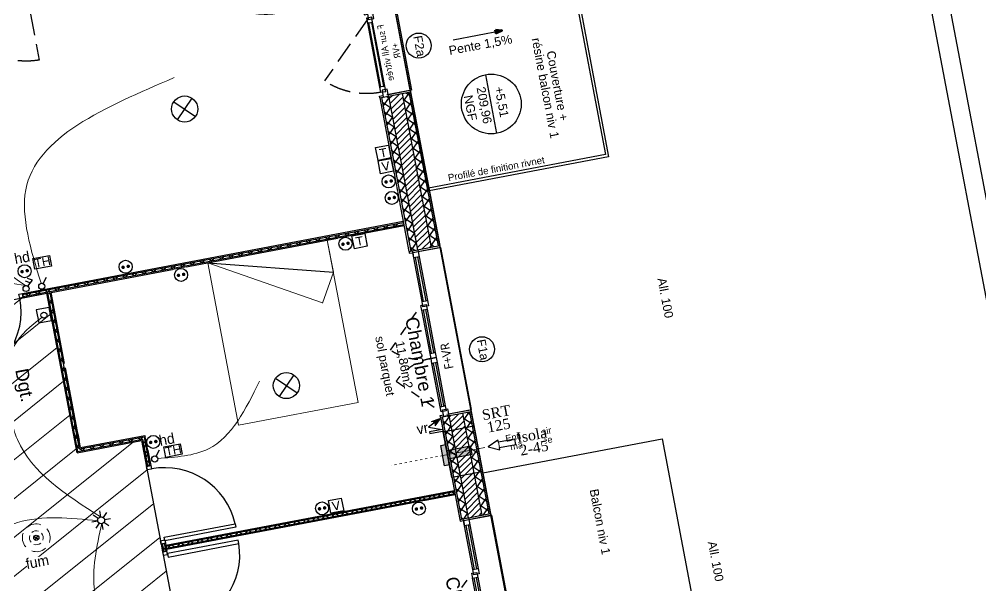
# Model space of a CAD drawing. Header units: centimetres. Extents: x 187368 to 251255, y -383447 to -322514.
# Drawn here: x 203335 to 214397, y -343456 to -336937 of the extents above; entities that cross this region are included whole.
import ezdxf

# ---------------------------------------------------------------- set-up
doc = ezdxf.new("R2010")
doc.units = ezdxf.units.CM
for name, pattern in [('ACAD_ISO03W100', [30, 12, -18]), ('prelem_vmc', [0.222222, 0.111111, -0.111111]), ('prlm_eu-4', [1.574803, 0.984252, -0.19685, 0.19685, -0.19685]), ('Style de ligne -1', [0.41664, 0.20828, -0.20836]), ('Style de ligne -2', [0.694425, 0.48607, -0.208355])]:
    doc.linetypes.add(name, pattern=pattern)
doc.layers.get('0').update_dxf_attribs({"color": 252})
for name, color, linetype in [('3-BAT C-Niveau 2', 252, 'Continuous'), ('prlm-MOD-PB', 123, 'Continuous'), ('prlm-VMC', 93, 'Continuous')]:
    doc.layers.add(name, color=color, linetype=linetype)
for name, color, linetype, lineweight in [('prlm-ELEC-CFA', 1, 'Continuous', 25), ('prlm-ELEC-CFO', 1, 'Continuous', 25), ('prlm-ELEC-SSI', 1, 'Continuous', 25)]:
    doc.layers.add(name, color=color, linetype=linetype, lineweight=lineweight)
doc.layers.add('prlm-ZEROPLOT', color=254, linetype='Continuous', plot=False)
doc.styles.add('Arial', font='arial.ttf', dxfattribs={"height": 100})
doc.styles.add('Futura Book', font='')
doc.styles.add('Geneva', font='arial.ttf')
doc.styles.add('Helvetica', font='arial.ttf')
doc.styles.add('Lucida Grande', font='')
doc.styles.add('prlm-elec-cfo', font='comic.ttf', dxfattribs={"height": 12})
doc.styles.add('prlm-elec-ssi', font='comic.ttf', dxfattribs={"height": 12})
doc.styles.add('prlm-vmc', font='pala.ttf', dxfattribs={"height": 14})
doc.styles.get("Standard").update_dxf_attribs({"font": 'isocp.shx', "height": 100})
doc.styles.get('Futura Book').set_extended_font_data('Futura Book')
doc.styles.get('Lucida Grande').set_extended_font_data('Lucida Grande')
pattern_1 = [(325.723595, (66931.62, 115456.28), (45.054865, 66.106423), []), (55.723595, (66931.62, 115456.28), (66.106423, -45.054865), [])]
pattern_2 = [(45, (67117.507, 115456.283), (-31.2347524, 39.0434405), [])]
pattern_3 = [(325.723595, (66931.62, 115456.28), (45.054865, 66.106423), []), (55.723595, (66931.62, 115456.28), (66.106423, -45.054865), [])]

# ---------------------------------------------------------------- blocks, each defined once
blk = doc.blocks.new('PORTE FENETRE TYPE 2')
at = {"linetype": 'Style de ligne -2', "ltscale": 50.8}
for p, q in [((6.1, 105), (6.1, 16)), ((180, 16), (180, 105))]:
    blk.add_line(p, q, dxfattribs=at)
at = {"linetype": 'Continuous', "lineweight": 25, "flags": 128}
for points in [[(1, 18), (3, 18), (3, 14)], [(184.7, 18), (183, 18), (183, 14)], [(3, 8), (3, -18), (1, -18)], [(183, 8), (183, -18), (184.7, -18)]]:
    blk.add_lwpolyline(points, dxfattribs=at)
at = {"linetype": 'Continuous', "flags": 128}
for points in [[(1, 14), (9, 14), (9, 8), (1, 8)], [(6, 16), (12, 16), (12, 10), (6, 10)], [(11, 16), (87, 16), (87, 14.5), (11, 14.5)], [(11, 11.5), (87, 11.5), (87, 10), (11, 10)], [(87, 16), (93, 16), (93, 10), (87, 10)], [(93, 16), (99, 16), (99, 10), (93, 10)], [(99, 16), (176, 16), (176, 14.5), (99, 14.5)], [(99, 11.5), (176, 11.5), (176, 10), (99, 10)], [(174, 16), (180, 16), (180, 10), (174, 10)], [(177, 14), (184.7, 14), (184.7, 8), (177, 8)]]:
    blk.add_lwpolyline(points, close=True, dxfattribs=at)
at = {"linetype": 'Style de ligne -2', "ltscale": 50.8}
for centre, start, end in [((4, 16), 0, 88.4219), ((182, 16), 91.2873, 180)]:
    blk.add_arc(centre, 89, start, end, dxfattribs=at)
at = {"insert": (70.7, 0), "char_height": 10.16, "attachment_point": 1, "line_spacing_factor": 0.978845, "style": 'Lucida Grande'}
blk.add_mtext('PF+VR ', dxfattribs=at)
blk = doc.blocks.new('PORTE FENETRE TYPE 3bis')
at = {"linetype": 'Style de ligne -2', "ltscale": 50.8}
blk.add_line((4, 16), (4, 103), dxfattribs=at)
at = {"linetype": 'Continuous', "lineweight": 25, "flags": 128}
for points in [[(-2, 18), (0, 18), (0, 14)], [(97, 18), (95, 18), (95, 14)], [(0, 7.7), (0, -18), (-2, -18)], [(95, 7.7), (95, -18), (97, -18)]]:
    blk.add_lwpolyline(points, dxfattribs=at)
at = {"linetype": 'Continuous', "flags": 128}
for points in [[(-2, 14), (6, 14), (6, 8), (-2, 8)], [(4, 16), (10, 16), (10, 10), (4, 10)], [(10, 16), (85, 16), (85, 14.5), (10, 14.5)], [(10, 11.5), (85, 11.5), (85, 10), (10, 10)], [(85, 16), (91, 16), (91, 10), (85, 10)], [(89, 14), (97, 14), (97, 8), (89, 8)]]:
    blk.add_lwpolyline(points, close=True, dxfattribs=at)
at = {"linetype": 'Style de ligne -2', "ltscale": 50.8}
blk.add_arc((4, 16), 87, 360, 90, dxfattribs=at)
at = {"insert": (23.2, -0.2), "char_height": 10.16, "attachment_point": 1, "line_spacing_factor": 0.978845, "style": 'Lucida Grande'}
blk.add_mtext('PF+VR ', dxfattribs=at)
blk = doc.blocks.new('Groupe-8-1')
at = {"linetype": 'Continuous'}
for p, q in [((14665.2, -44984.6), (14835.5, -45884.1)), ((14944, -46569.6), (14648.5, -45009.2))]:
    blk.add_line(p, q, dxfattribs=at)
blk = doc.blocks.new('Groupe-138-1')
at = {"linetype": 'Continuous'}
blk.add_circle((14172.8, -45619.1), 14.4, dxfattribs=at)
at = {"insert": (14176.5, -45606.7), "char_height": 10.09, "attachment_point": 1, "rotation": 280.7236, "line_spacing_factor": 0.834288, "style": 'Helvetica'}
blk.add_mtext('F1a', dxfattribs=at)
blk = doc.blocks.new('Groupe-183-1')
at = {"linetype": 'Continuous'}
blk.add_line((14139.4, -45262.9), (14195.4, -45252.2), dxfattribs=at)
at = {"linetype": 'Continuous', "lineweight": 100, "flags": 128}
blk.add_lwpolyline([(14188.1, -45251.7), (14195.4, -45252.2), (14188.9, -45255.4)], close=True, dxfattribs=at)
at = {"insert": (14170, -45263.7), "char_height": 10.22, "attachment_point": 2, "rotation": 10.7236, "line_spacing_factor": 0.834288, "style": 'Helvetica'}
blk.add_mtext('Pente 1,5%', dxfattribs=at)
blk = doc.blocks.new('Groupe-186-1')
at = {"linetype": 'Continuous'}
blk.add_line((14189.8, -45370.7), (14177, -45303.2), dxfattribs=at)
blk.add_circle((14183.4, -45336.9), 34.4, dxfattribs=at)
at = {"insert": (14180.3, -45337.4), "char_height": 10.07, "width": 91.684, "attachment_point": 2, "rotation": 280.7236, "line_spacing_factor": 0.962448, "style": 'Arial'}
blk.add_mtext('209,96\\PNGF', dxfattribs=at)
at = {"insert": (14197.1, -45316.1), "char_height": 10.07, "attachment_point": 1, "rotation": 280.7236, "line_spacing_factor": 0.962448, "style": 'Arial'}
blk.add_mtext('+5,51', dxfattribs=at)
blk = doc.blocks.new('Groupe-213-1')
at = {"linetype": 'Continuous'}
blk.add_circle((14099.9, -45269.7), 14.4, dxfattribs=at)
at = {"insert": (14103.6, -45257.3), "char_height": 10.09, "attachment_point": 1, "rotation": 280.7236, "line_spacing_factor": 0.834288, "style": 'Helvetica'}
blk.add_mtext('F2a', dxfattribs=at)
blk = doc.blocks.new('FENETRE TYPE 1')
at = {"linetype": 'Style de ligne -1', "ltscale": 50.8}
for p, q in [((48.2, 60.2), (4, 16)), ((84.7, 60), (128.7, 16))]:
    blk.add_line(p, q, dxfattribs=at)
at = {"linetype": 'Continuous'}
blk.add_line((0, 16), (0, 14), dxfattribs=at)
at = {"linetype": 'Continuous', "lineweight": 25, "flags": 128}
for points in [[(-2, 18), (0, 18), (0, 14)], [(192, 18), (190, 18), (190, 14)], [(0, 8), (0, -18), (-2, -18)], [(190, 7.7), (190, -18), (192, -18)]]:
    blk.add_lwpolyline(points, dxfattribs=at)
at = {"linetype": 'Continuous', "flags": 128}
for points in [[(-2, 14), (6, 14), (6, 8), (-2, 8)], [(4, 16), (10, 16), (10, 10), (4, 10)], [(10, 16), (60.5, 16), (60.5, 14.5), (10, 14.5)], [(10, 11.5), (60.5, 11.5), (60.5, 10), (10, 10)], [(60.5, 16), (66.5, 16), (66.5, 10), (60.5, 10)], [(66.5, 16), (72.5, 16), (72.5, 10), (66.5, 10)], [(72.5, 16), (123, 16), (123, 14.5), (72.5, 14.5)], [(72.5, 11.5), (123, 11.5), (123, 10), (72.5, 10)], [(122.7, 16), (128.7, 16), (128.7, 10), (122.7, 10)], [(126.7, 14), (132.7, 14), (132.7, 7.7), (126.7, 7.7)], [(132.7, 14), (184, 14), (184, 12.5), (132.7, 12.5)], [(184, 14), (192.3, 14), (192.3, 7.7), (184, 7.7)], [(184, 13.7), (190, 13.7), (190, 7.7), (184, 7.7)], [(132.7, 9.2), (184, 9.2), (184, 7.7), (132.7, 7.7)]]:
    blk.add_lwpolyline(points, close=True, dxfattribs=at)
blk.add_lwpolyline([(0, 10), (0, -19), (190, -19), (190, 10)], dxfattribs=at)
at = {"linetype": 'Style de ligne -1', "ltscale": 50.8}
for centre, radius, start, end in [((4, 16), 62.5, 360, 45), ((128.7, 16), 62.2, 136.6392, 180)]:
    blk.add_arc(centre, radius, start, end, dxfattribs=at)
at = {"insert": (50.4, 2.8), "char_height": 10.16, "attachment_point": 1, "line_spacing_factor": 0.978845, "style": 'Lucida Grande'}
blk.add_mtext('F+VR ', dxfattribs=at)
blk = doc.blocks.new('PORTE FENETRE TYPE 3')
at = {"linetype": 'Style de ligne -2', "ltscale": 50.8}
blk.add_line((5.1, 14.7), (65.9, 76.9), dxfattribs=at)
at = {"linetype": 'Continuous', "lineweight": 25, "flags": 128}
for points in [[(-2, 18), (0, 18), (0, 14)], [(97, 18), (95, 18), (95, 14)], [(0, 7.7), (0, -18), (-2, -18)], [(95, 7.7), (95, -18), (97, -18)]]:
    blk.add_lwpolyline(points, dxfattribs=at)
at = {"linetype": 'Continuous', "flags": 128}
for points in [[(-2, 14), (6, 14), (6, 8), (-2, 8)], [(4, 16), (10, 16), (10, 10), (4, 10)], [(10, 16), (85, 16), (85, 14.5), (10, 14.5)], [(10, 11.5), (85, 11.5), (85, 10), (10, 10)], [(85, 16), (91, 16), (91, 10), (85, 10)], [(89, 14), (97, 14), (97, 8), (89, 8)]]:
    blk.add_lwpolyline(points, close=True, dxfattribs=at)
blk.add_lwpolyline([(0, 9.5), (0, -19.5), (95, -19.5), (95, 9.5)], dxfattribs=at)
at = {"linetype": 'Style de ligne -2', "ltscale": 50.8}
blk.add_arc((4, 16), 87, 360, 44.5337, dxfattribs=at)
at = {"insert": (47.2, 5.8), "char_height": 7.621, "attachment_point": 2, "line_spacing_factor": 0.978845, "style": 'Lucida Grande'}
blk.add_mtext('F sur All vitrée\\P+VR ', dxfattribs=at)
blk = doc.blocks.new('MTC 125-H3')
at = {"linetype": 'prlm_eu-4', "lineweight": 18, "ltscale": 50.8}
for q in [(0, 25.6), (0, 19.7)]:
    blk.add_line((0, -23.6), q, dxfattribs=at)
at = {"linetype": 'Continuous', "lineweight": 18, "flags": 128}
blk.add_lwpolyline([(3.1, 42.2), (-3.1, 42.2), (-5.6, 42.2), (0, 29.7), (5.6, 42.2)], close=True, dxfattribs=at)
at = {"linetype": 'Continuous', "flags": 128}
blk.add_lwpolyline([(-26.8, 18), (26.8, 18), (26.8, -18), (-26.8, -18)], close=True, dxfattribs=at)
at = {"linetype": 'prelem_vmc', "ltscale": 50.8, "flags": 128}
blk.add_lwpolyline([(-26.8, 18), (26.8, 18), (26.8, -18), (-26.8, -18)], close=True, dxfattribs=at)
at = {"insert": (-9.5, 77.8), "char_height": 7.565, "attachment_point": 2, "rotation": 90, "line_spacing_factor": 0.834288, "style": 'Helvetica'}
blk.add_mtext("Entrée d'air\\P maçonnée", dxfattribs=at)
blk = doc.blocks.new('xi.fum')
at = {"color": 0}
blk.add_wipeout([(-10.6, -10.6), (-15, 0), (-10.6, 10.6), (0, 15), (10.6, 10.6), (15, 0), (10.6, -10.6), (0, -15)], dxfattribs=at).dxf.layer = 'prlm-ELEC-SSI'
at = {"layer": 'prlm-ELEC-SSI', "color": 0}
for points in [[(-2.1, 2.1), (2.1, -2.1)], [(2.1, 2.1), (-2.1, -2.1)]]:
    blk.add_lwpolyline(points, dxfattribs=at)
blk.add_circle((0, 0), 3, dxfattribs=at)
at = {"layer": 'prlm-ELEC-SSI', "color": 0, "lineweight": 13}
for radius, start, end in [(16, 60, 120), (16, 150, 210), (8, 150, 210), (8, 60, 120), (8, 330, 30), (16, 330, 30), (8, 240, 300), (16, 240, 300)]:
    blk.add_arc((0, 0), radius, start, end, dxfattribs=at)
blk = doc.blocks.new('xi.EA-Ma')
at = {"layer": 'prlm-MOD-PB'}
blk.add_hatch(color=0, dxfattribs=at).paths.add_polyline_path([(-4.7, 0), (-4.7, -28), (4.6, -28), (4.6, 0)])
at = {"layer": 'prlm-VMC', "linetype": 'ByBlock'}
blk.add_hatch(color=0, dxfattribs=at).paths.add_polyline_path([(-12, 5.6), (12, 5.6), (12, 0), (-12, 0)])
at = {"layer": 'prlm-MOD-PB', "color": 0, "linetype": 'ByBlock', "lineweight": -2, "flags": 128}
blk.add_lwpolyline([(-4.7, 0), (-4.7, -28), (4.6, -28), (4.6, 0)], close=True, dxfattribs=at)
at = {"layer": 'prlm-VMC', "color": 0, "linetype": 'ByBlock', "flags": 128}
for points in [[(-12, 5.6), (12, 5.6), (12, 0), (-12, 0)], [(-3.1, -60.2), (-3.1, -79.5), (3.1, -79.5), (3.1, -60.2), (5.6, -60.2), (0, -47.7), (-5.6, -60.2)]]:
    blk.add_lwpolyline(points, close=True, dxfattribs=at)
at = {"layer": 'prlm-ZEROPLOT', "color": 250, "linetype": 'ACAD_ISO03W100', "lineweight": 0, "ltscale": 0.2}
blk.add_lwpolyline([(0, 5.6), (0, 65.6)], dxfattribs=at)
blk = doc.blocks.new('xi.TEL')
at = {"layer": 'prlm-ELEC-CFA', "color": 0, "linetype": 'ByBlock', "lineweight": -2, "flags": 128}
blk.add_lwpolyline([(-7.5, 7.5), (7.5, 7.5), (7.5, -7.5), (-7.5, -7.5)], close=True, dxfattribs=at)
at = {"layer": 'prlm-ELEC-CFA', "color": 0, "linetype": 'ByBlock', "insert": (0, 0), "char_height": 10, "width": 11.36, "attachment_point": 5}
blk.add_mtext('{\\fVerdana|b0|i0|c0|p34;T}', dxfattribs=at)
blk = doc.blocks.new('xi.TV')
at = {"layer": 'prlm-ELEC-CFA', "color": 0, "linetype": 'ByBlock', "lineweight": -2, "flags": 128}
blk.add_lwpolyline([(-7.5, 7.5), (7.5, 7.5), (7.5, -7.5), (-7.5, -7.5)], close=True, dxfattribs=at)
at = {"layer": 'prlm-ELEC-CFA', "color": 0, "linetype": 'ByBlock', "insert": (0, 0), "char_height": 10, "width": 11.36, "attachment_point": 5}
blk.add_mtext('{\\fVerdana|b0|i0|c0|p34;V}', dxfattribs=at)
blk = doc.blocks.new('xi.PC')
at = {"color": 0, "lineweight": 5}
blk.add_wipeout([(-7.5, -7.5), (7.5, -7.5), (7.5, 7.5), (-7.5, 7.5)], dxfattribs=at).dxf.layer = 'prlm-ELEC-CFO'
at = {"layer": 'prlm-ELEC-CFO', "color": 0, "linetype": 'ByBlock', "lineweight": 5, "const_width": 2}
for points in [[(-4, 0, 1), (-2, 0, 1)], [(2, 0, 1), (4, 0, 1)]]:
    blk.add_lwpolyline(points, format="xyb", close=True, dxfattribs=at)
at = {"layer": 'prlm-ELEC-CFO', "color": 0, "linetype": 'ByBlock', "lineweight": -2}
blk.add_circle((0, 0), 7.5, dxfattribs=at)
blk = doc.blocks.new('xi.PCHD')
at = {"color": 0, "lineweight": 5}
blk.add_wipeout([(-7.5, -7.5), (7.5, -7.5), (7.5, 7.5), (-7.5, 7.5)], dxfattribs=at).dxf.layer = 'prlm-ELEC-CFO'
at = {"layer": 'prlm-ELEC-CFO', "color": 0, "linetype": 'ByBlock', "lineweight": 5, "const_width": 2}
for points in [[(-4, 0, 1), (-2, 0, 1)], [(2, 0, 1), (4, 0, 1)]]:
    blk.add_lwpolyline(points, format="xyb", close=True, dxfattribs=at)
at = {"layer": 'prlm-ELEC-CFO', "color": 0, "linetype": 'ByBlock', "lineweight": -2}
blk.add_circle((0, 0), 7.5, dxfattribs=at)
blk = doc.blocks.new('xi.DA')
at = {"layer": 'prlm-ELEC-CFO', "color": 0}
for points in [[(4, 1.4), (-1.2, 4.3)], [(0.6, -1.7), (7, 4.1), (1.8, 7)]]:
    blk.add_lwpolyline(points, dxfattribs=at)
blk.add_circle((-2, -4), 3.5, dxfattribs=at)
blk = doc.blocks.new('xi.SA')
at = {"layer": 'prlm-ELEC-CFO', "color": 0}
blk.add_lwpolyline([(0.2, -1.3), (5.5, 5.3)], dxfattribs=at)
blk.add_circle((-2, -4), 3.5, dxfattribs=at)
blk = doc.blocks.new('xi.PTCE')
at = {"layer": 'prlm-ELEC-CFO', "color": 0}
for points in [[(-10.6, 10.6), (10.6, -10.6)], [(10.6, 10.6), (-10.6, -10.6)]]:
    blk.add_lwpolyline(points, dxfattribs=at)
at = {"layer": 'prlm-ELEC-CFO', "color": 0, "linetype": 'ByBlock'}
blk.add_circle((0, 0), 15, dxfattribs=at)
blk = doc.blocks.new('xi.BP')
at = {"layer": 'prlm-ELEC-CFO', "color": 0, "flags": 128}
blk.add_lwpolyline([(-7.5, -7.5), (7.5, -7.5), (7.5, 7.5), (-7.5, 7.5)], close=True, dxfattribs=at)
at = {"layer": 'prlm-ELEC-CFO', "color": 0}
blk.add_circle((0, 0), 3.5, dxfattribs=at)
blk = doc.blocks.new('xi.SPOT')
at = {"color": 0, "lineweight": 5}
blk.add_wipeout([(-4, 0), (-2.8, -2.8), (0, -4), (2.8, -2.8), (4, 0), (2.8, 2.8), (0, 4), (-2.8, 2.8)], dxfattribs=at).dxf.layer = 'prlm-ELEC-CFO'
at = {"layer": 'prlm-ELEC-CFO', "color": 0, "linetype": 'ByBlock', "lineweight": -2, "flags": 128}
for points in [[(-10.9, 0), (-4, 0)], [(-7.7, 7.7), (-2.8, 2.8)], [(0, 10.9), (0, 4)], [(7.7, 7.7), (2.8, 2.8)], [(4, 0), (10.9, 0)], [(-2.8, -2.8), (-7.7, -7.7)], [(0, -4), (0, -10.9)], [(2.8, -2.8), (7.7, -7.7)]]:
    blk.add_lwpolyline(points, dxfattribs=at)
at = {"layer": 'prlm-ELEC-CFO', "color": 0, "linetype": 'ByBlock', "lineweight": -2}
blk.add_circle((0, 0), 4, dxfattribs=at)
blk = doc.blocks.new('xi.VR')
at = {"layer": 'prlm-ELEC-CFO', "lineweight": 5}
blk.add_hatch(color=0, dxfattribs=at).paths.add_polyline_path([(-3, 6), (-0.1, 3.7), (0, 0), (7.5, 7.5)])
at = {"layer": 'prlm-ELEC-CFO', "color": 0}
for points in [[(1, 4.2), (-7.5, 0), (7.5, -5.5), (-7.5, -5.5), (-7.5, -7.5), (7.5, -7.5)], [(-3, 6), (7.5, 7.5), (0, 0)]]:
    blk.add_lwpolyline(points, dxfattribs=at)
blk = doc.blocks.new('Groupe-9-1')
at = {"linetype": 'Continuous', "lineweight": 18}
for p, q in [((13857.2, -45519.7), (13994.7, -45493.5)), ((14001.7, -45530.4), (13994.7, -45493.5)), ((13857.2, -45519.7), (13989.4, -45565.8)), ((14001.7, -45530.4), (13989.3, -45565.9))]:
    blk.add_line(p, q, dxfattribs=at)
at = {"linetype": 'Continuous'}
blk.add_line((13857.2, -45519.7), (14001.7, -45530.4), dxfattribs=at)
at = {"linetype": 'Continuous', "lineweight": 18, "flags": 128}
blk.add_lwpolyline([(13857.2, -45519.7), (13994.7, -45493.5), (14030.2, -45680.2), (13892.7, -45706.4)], close=True, dxfattribs=at)
blk = doc.blocks.new('PORTE 83_204')
at = {"linetype": 'Continuous', "flags": 128}
for points in [[(38.5, 2.5), (38.5, 85.5), (42.5, 85.5), (42.5, 2.5)], [(-45.5, 2.5), (-41.5, 2.5), (-41.5, -2.5), (-45.5, -2.5)], [(41.5, 2.5), (45.5, 2.5), (45.5, -2.5), (41.5, -2.5)]]:
    blk.add_lwpolyline(points, close=True, dxfattribs=at)
at = {"linetype": 'Continuous'}
blk.add_arc((41.5, 2.5), 83.1, 92.0697, 180, dxfattribs=at)
at = {"insert": (28.9, 14.8), "char_height": 7.55, "attachment_point": 1, "rotation": 90, "line_spacing_factor": 0.962448, "style": 'Futura Book'}
blk.add_mtext('PP 83*204', dxfattribs=at)
blk = doc.blocks.new('Sol parquet')
at = {"insert": (0, -0.8), "char_height": 10.087, "attachment_point": 2, "line_spacing_factor": 0.834288, "style": 'Helvetica'}
blk.add_mtext('sol parquet', dxfattribs=at)

msp = doc.modelspace()

# ---------------------------------------------------------------- hatches: boundary and pattern name
at = {"linetype": 'Continuous'}
h = msp.add_hatch(dxfattribs=at)
h.set_pattern_fill('02_ISOLANT', color=256, scale=10, angle=10.72719, style=0, pattern_type=2)
h.set_pattern_definition([(55.72719, (66931.62, 115456.28), (-66.10925, 45.050717), []), (145.72719, (66931.62, 115456.28), (45.050717, 66.10925), [])])
h.paths.add_polyline_path([(203373.7, -340104.7), (203378.2, -340128.3), (207760.2, -339298.2), (207755.7, -339274.6)])
at = {"linetype": 'Continuous', "lineweight": 18}
h = msp.add_hatch(dxfattribs=at)
h.set_pattern_fill('BA 13', color=256, scale=10, style=0, pattern_type=2)
h.set_pattern_definition([(218.65981, (66931.62, 115456.3), (-199.24783, 287.75041), [])])
h.paths.add_polyline_path([(204000, -341924.6), (204741.4, -341784.2), (205703.4, -346864), (204524.4, -347087.2), (203865.6, -343607.5), (203473.1, -343682.1), (203597.6, -344340.4), (201824.4, -344676), (201695.2, -343994), (201694.3, -343994.6), (201619.9, -343601.5), (201619.8, -343601.1), (201694.3, -343994.2), (201619.8, -343601.1), (201619.8, -343601.1), (201141.6, -341075.9), (202510.9, -340816.6), (202756.2, -342112.6), (202366.2, -342186.4), (202375.5, -342235.6), (202814.6, -342152.4), (202464.1, -340314.4), (203652.1, -340089.4)])
at = {"linetype": 'Continuous'}
h = msp.add_hatch(dxfattribs=at)
h.set_pattern_fill('02_ISOLANT', color=256, scale=10, angle=100.72719, style=0, pattern_type=2)
h.set_pattern_definition([(145.72719, (66931.62, 115456.28), (-45.050717, -66.10925), []), (235.72719, (66931.62, 115456.28), (-66.10925, 45.050717), [])])
h.paths.add_polyline_path([(204010.8, -341909.6), (204029.9, -341881.6), (203689.1, -340082.6), (203665.5, -340087.1)])
h = msp.add_hatch(dxfattribs=at)
h.set_pattern_fill('02_ISOLANT', color=256, scale=10, angle=-79.27281, style=0, pattern_type=2)
h.set_pattern_definition([(325.72719, (66931.62, 115456.28), (45.050717, 66.10925), []), (55.72719, (66931.62, 115456.28), (66.10925, -45.050717), [])])
h.paths.add_polyline_path([(203997.6, -341711.3), (203974, -341715.8), (203981.5, -341754.9), (204009.5, -341774)])
h = msp.add_hatch(dxfattribs=at)
h.set_pattern_fill('02_ISOLANT', color=256, scale=10, angle=10.72719, style=0, pattern_type=2)
h.set_pattern_definition([(55.72719, (66931.62, 115456.28), (-66.10925, 45.050717), []), (145.72719, (66931.62, 115456.28), (45.050717, 66.10925), [])])
h.paths.add_polyline_path([(204029.9, -341881.6), (204010.8, -341909.6), (204752.2, -341769.2), (204771.3, -341741.1)])
h = msp.add_hatch(dxfattribs=at)
h.set_pattern_fill('02_ISOLANT', color=256, scale=10, angle=-79.27281, style=0, pattern_type=2)
h.set_pattern_definition([(325.72719, (66931.62, 115456.28), (45.050717, 66.10925), []), (55.72719, (66931.62, 115456.28), (66.10925, -45.050717), [])])
h.paths.add_polyline_path([(204771.3, -341741.1), (204752.2, -341769.2), (204811.1, -342080.1), (204834.6, -342075.7)])
h = msp.add_hatch(dxfattribs=at)
h.set_pattern_fill('02_ISOLANT', color=256, scale=10, angle=10.72719, style=0, pattern_type=2)
h.set_pattern_definition([(55.72719, (66931.62, 115456.28), (-66.10925, 45.050717), []), (145.72719, (66931.62, 115456.28), (45.050717, 66.10925), [])])
h.paths.add_polyline_path([(205022.9, -342999.8), (205027.4, -343023.3), (208346.7, -342394.5), (208342.3, -342370.9)])
h = msp.add_hatch(dxfattribs=at)
h.set_pattern_fill('02_ISOLANT', color=256, scale=10, angle=-79.27281, style=0, pattern_type=2)
h.set_pattern_definition([(325.72719, (66931.62, 115456.28), (45.050717, 66.10925), []), (55.72719, (66931.62, 115456.28), (66.10925, -45.050717), [])])
h.paths.add_polyline_path([(205004, -342969.8), (204980.4, -342974.2), (204997.4, -343063.6), (205021, -343059.2)])
at = {"layer": '3-BAT C-Niveau 2', "linetype": 'Continuous'}
h = msp.add_hatch(dxfattribs=at)
h.set_pattern_fill('02_ISOLANT', color=256, scale=10, angle=-79.27641, style=0, pattern_type=2)
h.set_pattern_definition(pattern_3)
h.paths.add_polyline_path([(207582.3, -337822.5), (207503.7, -337837.4), (207838.4, -339605), (207917, -339590.2)])
h = msp.add_hatch(dxfattribs=at)
h.set_pattern_fill('MURS MACONNERIE-2', color=256, scale=10, style=0, pattern_type=2)
h.set_pattern_definition(pattern_2)
h.paths.add_polyline_path([(207739.5, -337792.8), (207582.3, -337822.5), (207917, -339590.2), (208074.2, -339560.4)])
h = msp.add_hatch(dxfattribs=at)
h.set_pattern_fill('02_ISOLANT', color=256, scale=10, angle=-79.27641, style=0, pattern_type=2)
h.set_pattern_definition(pattern_3)
h.paths.add_polyline_path([(207818.1, -337777.9), (207739.5, -337792.8), (208074.2, -339560.4), (208152.8, -339545.5)])
h = msp.add_hatch(dxfattribs=at)
h.set_pattern_fill('MURS MACONNERIE-2', color=256, scale=10, style=0, pattern_type=2)
h.set_pattern_definition(pattern_2)
h.paths.add_polyline_path([(208435.7, -341469), (208278.5, -341498.7), (208500.9, -342673.5), (208658.1, -342643.7)])
h = msp.add_hatch(dxfattribs=at)
h.set_pattern_fill('02_ISOLANT', color=256, scale=10, angle=-79.27641, style=0, pattern_type=2)
h.set_pattern_definition(pattern_1)
h.paths.add_polyline_path([(208514.3, -341454.1), (208435.7, -341469), (208658.1, -342643.7), (208736.7, -342628.9)])
h = msp.add_hatch(dxfattribs=at)
h.set_pattern_fill('02_ISOLANT', color=256, scale=10, angle=-79.27641, style=0, pattern_type=2)
h.set_pattern_definition(pattern_1)
h.paths.add_polyline_path([(208278.5, -341498.7), (208199.8, -341513.6), (208422.3, -342688.4), (208500.9, -342673.5)])

# ---------------------------------------------------------------- linework, layer by layer
at = {"linetype": 'Continuous'}
for p, q in [((203371.3, -340092), (207753.3, -339261.8)), ((203373.7, -340104.7), (207755.7, -339274.6)), ((203373.7, -340104.7), (207755.7, -339274.6)), ((203378.2, -340128.3), (207760.2, -339298.2)), ((203378.2, -340128.3), (207760.2, -339298.2)), ((204000.4, -341924.8), (203652.7, -340089.5)), ((204010.8, -341909.6), (203665.5, -340087.1)), ((204010.8, -341909.6), (203665.5, -340087.1)), ((204029.9, -341881.6), (203689.1, -340082.6)), ((204029.9, -341881.6), (203689.1, -340082.6)), ((203974, -341715.8), (203981.5, -341754.9)), ((203974, -341715.8), (203981.5, -341754.9)), ((203997.6, -341711.3), (204009.5, -341774)), ((203997.6, -341711.3), (204009.5, -341774)), ((204010.4, -341708.9), (204024.7, -341784.3)), ((204010.8, -341909.6), (204752.2, -341769.2)), ((204010.8, -341909.6), (204752.2, -341769.2)), ((204029.9, -341881.6), (204771.3, -341741.1)), ((204029.9, -341881.6), (204771.3, -341741.1)), ((204040.2, -341866.4), (204781.6, -341726)), ((204752.2, -341769.2), (204811.1, -342080.1)), ((204752.2, -341769.2), (204811.1, -342080.1)), ((204771.3, -341741.1), (204834.6, -342075.7)), ((204771.3, -341741.1), (204834.6, -342075.7)), ((204781.6, -341726), (204847.4, -342073.2)), ((205020.5, -342987), (208339.9, -342358.2)), ((205022.9, -342999.8), (208342.3, -342370.9)), ((205022.9, -342999.8), (208342.3, -342370.9)), ((205027.4, -343023.3), (208346.7, -342394.5)), ((205027.4, -343023.3), (208346.7, -342394.5)), ((205854.8, -342931.7), (205039.3, -343086.2)), ((205862.3, -342971), (205854.8, -342931.7)), ((204980.4, -342974.2), (204997.4, -343063.6)), ((204980.4, -342974.2), (204997.4, -343063.6)), ((205004, -342969.8), (205021, -343059.2)), ((205004, -342969.8), (205021, -343059.2)), ((205016.8, -342967.3), (205033.7, -343056.7)), ((205046.8, -343125.5), (205862.3, -342971)), ((205033.7, -343056.7), (204984.6, -343066)), ((204984.6, -343066), (204992, -343105.3)), ((204992, -343105.3), (205041.2, -343096)), ((205041.2, -343096), (205033.7, -343056.7)), ((205039.3, -343086.2), (205046.8, -343125.5))]:
    msp.add_line(p, q, dxfattribs=at)
at = {"linetype": 'Continuous', "lineweight": 25}
for p, q in [((203371.3, -340092), (207753.3, -339261.8)), ((203701.9, -340080.2), (207762.6, -339310.9)), ((203380.6, -340141.1), (203371.3, -340092)), ((203380.6, -340141.1), (203652.7, -340089.5)), ((204000.4, -341924.8), (203652.7, -340089.5)), ((203856.8, -340898.2), (203701.9, -340080.2)), ((204040.2, -341866.4), (203866.1, -340947.4)), ((203961.3, -341718.2), (203966.3, -341744.5)), ((204010.4, -341708.9), (204024.7, -341784.3)), ((204000.4, -341924.8), (204741.8, -341784.4)), ((204040.2, -341866.4), (204781.6, -341726)), ((204741.8, -341784.4), (204798.3, -342082.6)), ((204781.6, -341726), (204847.4, -342073.2)), ((204798.3, -342082.6), (204847.4, -342073.2)), ((205020.5, -342987), (208339.9, -342358.2)), ((205029.8, -343036.1), (208349.2, -342407.3)), ((204967.7, -342976.7), (205016.8, -342967.3)), ((204967.7, -342976.7), (204984.6, -343066)), ((205016.8, -342967.3), (205020.5, -342987)), ((205029.8, -343036.1), (205024.6, -343008.4)), ((204984.6, -343066), (205033.7, -343056.7)), ((205033.9, -343057.5), (205033.7, -343056.7))]:
    msp.add_line(p, q, dxfattribs=at)
at = {"linetype": 'Continuous', "flags": 128}
for points in [[(204000, -341924.6), (204741.4, -341784.2), (205703.4, -346864), (204524.4, -347087.2), (203865.6, -343607.5), (203473.1, -343682.1), (203597.6, -344340.4), (201824.4, -344676), (201695.2, -343994), (201694.3, -343994.6), (201619.9, -343601.5), (201619.8, -343601.1), (201694.3, -343994.2), (201619.8, -343601.1), (201619.8, -343601.1), (201141.6, -341075.9), (202510.9, -340816.6), (202756.2, -342112.6), (202366.2, -342186.4), (202375.5, -342235.6), (202814.6, -342152.4), (202464.1, -340314.4), (203652.1, -340089.4)], [(204847.4, -342073.2), (204854.9, -342112.5), (204805.7, -342121.9), (204798.3, -342082.6)], [(205003.8, -342898.6), (205819.3, -342744.1), (205826.7, -342783.4), (205011.2, -342937.9)], [(205009.4, -342928), (205016.8, -342967.3), (204967.7, -342976.7), (204960.2, -342937.4)]]:
    msp.add_lwpolyline(points, close=True, dxfattribs=at)
at = {"linetype": 'Continuous'}
for centre, start, end in [((205009.4, -342928), 12.79688, 100.72719), ((205041.2, -343096), 280.72719, 8.6575)]:
    msp.add_arc(centre, 830.5, start, end, dxfattribs=at)
at = {"layer": '3-BAT C-Niveau 2', "linetype": 'Continuous', "lineweight": 25}
for p, q in [((207484, -337841.1), (207837.7, -337774.2)), ((207484, -337841.1), (207818.8, -339608.8)), ((207582.3, -337822.5), (207917, -339590.2)), ((207739.5, -337792.8), (208074.2, -339560.4)), ((207837.7, -337774.2), (208172.5, -339541.8)), ((207818.8, -339608.8), (208172.5, -339541.8)), ((208180.2, -341517.3), (208533.9, -341450.4)), ((208435.7, -341469), (208658.1, -342643.7)), ((208533.9, -341450.4), (208756.4, -342625.1)), ((208180.2, -341517.3), (208402.7, -342692.1)), ((208278.5, -341498.7), (208500.9, -342673.5)), ((208402.7, -342692.1), (208756.4, -342625.1))]:
    msp.add_line(p, q, dxfattribs=at)
at = {"layer": '3-BAT C-Niveau 2', "linetype": 'Continuous'}
for p, q in [((207484, -337841.1), (207818.8, -339608.8)), ((207503.7, -337837.4), (207838.4, -339605)), ((207739.5, -337792.8), (208074.2, -339560.4)), ((207818.1, -337777.9), (208152.8, -339545.5)), ((207837.7, -337774.2), (208172.5, -339541.8)), ((208435.7, -341469), (208658.1, -342643.7)), ((208514.3, -341454.1), (208736.7, -342628.9)), ((208533.9, -341450.4), (208756.4, -342625.1)), ((208180.2, -341517.3), (208402.7, -342692.1)), ((208199.8, -341513.6), (208422.3, -342688.4))]:
    msp.add_line(p, q, dxfattribs=at)
at = {"layer": '3-BAT C-Niveau 2', "linetype": 'Continuous', "flags": 128}
for points in [[(209483.5, -335179.7), (210116.2, -338520.3), (208053, -338911), (207420.4, -335570.4)], [(210730.7, -341765.2), (211540.1, -346039.2), (209476.8, -346430), (208667.4, -342156)]]:
    msp.add_lwpolyline(points, close=True, dxfattribs=at)
msp.add_lwpolyline([(207677.1, -336834.6), (209691.2, -336447.9), (210078.4, -338492.5), (208045.2, -338882.8)], dxfattribs=at)
at = {"layer": 'prlm-ELEC-CFO', "lineweight": 13}
for points in [[(203406.8, -340001.5), (202449.3, -339137.7), (202108.3, -338316.7)], [(203406.8, -340001.5), (202693.9, -339771.9), (202164.6, -339119.5), (200986, -339085.7)], [(203594.3, -340367.5), (203278.2, -340694.3), (203187.2, -341137.4)], [(204284.5, -342741.1), (204202.8, -343522.2), (204586, -344332.8)]]:
    msp.add_spline(points, degree=3, dxfattribs=at)

# ---------------------------------------------------------------- block references
at = {"xscale": 10, "yscale": 10, "zscale": 10}
msp.add_blockref('Groupe-9-1', (66931.6, 115456.3), dxfattribs=at)
for name, p, rotation in [('PORTE 83_204', (202928.9, -340201.2), 190.7271894877638), ('Sol parquet', (207601.3, -340915.9), 280.7235947438887)]:
    msp.add_blockref(name, p, dxfattribs=dict(at, rotation=rotation))
at = {"layer": '3-BAT C-Niveau 2', "xscale": 10, "yscale": 10, "zscale": 10}
for name in ['Groupe-8-1', 'Groupe-183-1', 'Groupe-213-1', 'Groupe-186-1', 'Groupe-138-1']:
    msp.add_blockref(name, (66931.6, 115456.3), dxfattribs=at)
at = {"layer": '3-BAT C-Niveau 2', "yscale": 10, "zscale": 10}
for name, p, xscale, rotation in [('PORTE FENETRE TYPE 3bis', (206182.6, -335842.7), 10, 190.7235947438883), ('PORTE FENETRE TYPE 2', (201599.1, -336710.7), -10, 190.7235947438883), ('PORTE FENETRE TYPE 3', (207480.4, -336854.6), -10, 100.7235947438884), ('FENETRE TYPE 1', (208353.3, -341464.2), 10, 100.7235947438885), ('MTC 125-H3', (208438.7, -341914.1), 10, 280.7235947438905), ('FENETRE TYPE 1', (208937.3, -344547.5), 10, 100.7235947438885)]:
    msp.add_blockref(name, p, dxfattribs=dict(at, xscale=xscale, rotation=rotation))
at = {"layer": 'prlm-ELEC-CFA', "xscale": 10, "yscale": 10, "zscale": 10, "rotation": 10.72360141139323}
for name, p in [('xi.TEL', (207522.5, -338474.3)), ('xi.TV', (207551.4, -338627.1)), ('xi.TEL', (207250.1, -339489.8)), ('xi.TV', (206980.4, -342534.6))]:
    msp.add_blockref(name, p, dxfattribs=at)
at = {"layer": 'prlm-ELEC-CFO', "xscale": 10, "yscale": 10, "zscale": 10, "rotation": 10.72360141139323}
for name, p in [('xi.PTCE', (205238, -337970.5)), ('xi.BP', (203618.7, -340342.4)), ('xi.PTCE', (206408.2, -341153))]:
    msp.add_blockref(name, p, dxfattribs=at)

# ---------------------------------------------------------------- texts
at = {"attachment_point": 2, "rotation": 280.72359, "line_spacing_factor": 0.834288, "style": 'Helvetica'}
for s, insert, char_height in [('Chambre 1\\P{\\H0.6752x;11,86m2}\\P', (208020.3, -340863.7), 151.309), ('Dgt.', (203472.7, -341133.7), 151.31), ('Chambre 2\\P{\\H0.6752x;9,75m2}\\P', (208483.6, -343853.2), 151.309)]:
    msp.add_mtext(s, dxfattribs=dict(at, insert=insert, char_height=char_height))
at = {"layer": '3-BAT C-Niveau 2', "attachment_point": 2}
for s, insert, char_height, width, rotation, line_spacing_factor, style in [('Couverture + résine balcon niv 1', (209575.7, -337693.7), 100.872, 1233.914, 280.72359, 0.834288, 'Helvetica'), ('Profilé de finition rivnet ', (208815.9, -338618.7), 79.926, 1935.292, 10.65374, 1.060906, 'Geneva'), ('Balcon niv 1', (210067.3, -342710.8), 100.872, 1131.949, 280.72359, 0.834288, 'Helvetica')]:
    msp.add_mtext(s, dxfattribs=dict(at, insert=insert, char_height=char_height, width=width, rotation=rotation, line_spacing_factor=line_spacing_factor, style=style))
at = {"layer": '3-BAT C-Niveau 2', "char_height": 100.54, "attachment_point": 1, "rotation": 280.72359, "line_spacing_factor": 0.834288, "style": 'Helvetica'}
for insert in [(210775.8, -339904.7), (211354.8, -342934.8)]:
    msp.add_mtext('All. 100', dxfattribs=dict(at, insert=insert))

# ---------------------------------------------------------------- next in the draw order: texts
at = {"layer": 'prlm-ELEC-SSI', "lineweight": 20, "insert": (203531.8, -343121.3), "char_height": 120, "attachment_point": 2, "rotation": 10.7236, "line_spacing_factor": 0.8, "style": 'prlm-elec-ssi', "bg_fill": 3, "box_fill_scale": 0.95, "bg_fill_color": 256, "bg_fill_transparency": 0}
msp.add_mtext('fum', dxfattribs=at)
at = {"layer": 'prlm-VMC', "insert": (208811.9, -341403.3), "char_height": 120, "width": 236.74, "attachment_point": 2, "rotation": 10.7236, "line_spacing_factor": 0.75, "style": 'prlm-vmc', "bg_fill": 3, "box_fill_scale": 1.1, "bg_fill_color": 256, "bg_fill_transparency": 0}
msp.add_mtext('SRT 125', dxfattribs=at)

# ---------------------------------------------------------------- next in the draw order: block references
at = {"layer": 'prlm-ELEC-SSI', "xscale": 10, "yscale": 10, "zscale": 10, "rotation": 10.72360141139323}
msp.add_blockref('xi.fum', (203530.9, -342904), dxfattribs=at)
at = {"layer": 'prlm-VMC', "xscale": 10, "yscale": 10, "zscale": 10, "rotation": 100.7235947437482}
msp.add_blockref('xi.EA-Ma', (208261.8, -341948), dxfattribs=at)

# ---------------------------------------------------------------- next in the draw order: linework, layer by layer
at = {"layer": 'prlm-ELEC-CFO', "lineweight": 13}
for points in [[(204269.7, -342662.5), (203314.5, -341773.6), (203185.9, -341215.7)], [(202802.9, -342981), (203315.9, -342728.7), (204237.8, -342709.2)]]:
    msp.add_spline(points, degree=3, dxfattribs=at)

# ---------------------------------------------------------------- next in the draw order: texts
at = {"layer": 'prlm-VMC', "linetype": 'ByBlock', "lineweight": -2, "insert": (209219, -341663.6), "char_height": 120, "width": 236.74, "attachment_point": 2, "rotation": 10.7236, "line_spacing_factor": 0.75, "style": 'prlm-vmc', "bg_fill": 3, "box_fill_scale": 1.1, "bg_fill_color": 256, "bg_fill_transparency": 0}
msp.add_mtext('Isola\\P2-45', dxfattribs=at)

# ---------------------------------------------------------------- next in the draw order: linework, layer by layer
at = {"layer": 'prlm-ZEROPLOT'}
msp.add_lwpolyline([(191077.7, -335262.5), (199828.6, -333605.3), (200423.4, -336745.9), (207392.9, -335424.9), (215009.4, -375643), (207669.7, -377033), (207331.9, -375275.1), (198955.6, -376861.4)], close=True, dxfattribs=at)

# ---------------------------------------------------------------- next in the draw order: block references
at = {"layer": 'prlm-ELEC-CFO', "xscale": 10, "yscale": 10, "zscale": 10, "rotation": 10.72360141139323}
for name, p in [('xi.PC', (207585, -338804.2)), ('xi.PC', (207088.4, -339520.4)), ('xi.PC', (204559.3, -339785.8)), ('xi.PC', (206818.7, -342565.3)), ('xi.PC', (207934, -342567.7)), ('xi.SPOT', (204277.1, -342701.8))]:
    msp.add_blockref(name, p, dxfattribs=at)

# ---------------------------------------------------------------- next in the draw order: texts
at = {"layer": 'prlm-ELEC-CFO', "lineweight": 20, "char_height": 120, "attachment_point": 5, "rotation": 10.7236, "line_spacing_factor": 0.8, "style": 'prlm-elec-cfo', "bg_fill": 3, "box_fill_scale": 1.1, "bg_fill_color": 256, "bg_fill_transparency": 0}
for s, insert in [('hd', (203367.6, -339680.8)), ('vr', (207973.5, -341644.9)), ('hd', (205032.9, -341771.8))]:
    msp.add_mtext(s, dxfattribs=dict(at, insert=insert))

# ---------------------------------------------------------------- next in the draw order: block references
at = {"layer": 'prlm-ELEC-CFO', "xscale": 10, "yscale": 10, "zscale": 10, "rotation": 10.72360141139323}
for name, p in [('xi.PC', (207620.9, -338994)), ('xi.PCHD', (203397.1, -339836.4)), ('xi.VR', (208118.1, -341617.5)), ('xi.PCHD', (204877.3, -341801.3))]:
    msp.add_blockref(name, p, dxfattribs=at)

# ---------------------------------------------------------------- next in the draw order: linework, layer by layer
at = {"layer": 'prlm-ELEC-CFO'}
for points in [[(203491.8, -339691.5), (203681.7, -339655.6), (203704.7, -339777.2), (203514.8, -339813.2)], [(204997.4, -341857.7), (205187.3, -341821.8), (205210.4, -341943.4), (205020.5, -341979.4)]]:
    msp.add_lwpolyline(points, close=True, dxfattribs=at)
at = {"layer": 'prlm-ELEC-CFO', "lineweight": 13}
for points in [[(203586.3, -339975.2), (203409.9, -338901.2), (205118.5, -337608.8)], [(204928.4, -341990.6), (205511.6, -341880.2), (206098.3, -341103.5)]]:
    msp.add_spline(points, degree=3, dxfattribs=at)

# ---------------------------------------------------------------- next in the draw order: block references
at = {"layer": 'prlm-ELEC-CFO', "xscale": 10, "yscale": 10, "zscale": 10, "rotation": 10.72360141139323}
for name, p in [('xi.DA', (203425.5, -339992.9)), ('xi.SA', (203605.8, -339966.5)), ('xi.SA', (204906.3, -341954.1))]:
    msp.add_blockref(name, p, dxfattribs=at)

# ---------------------------------------------------------------- next in the draw order: texts
at = {"layer": 'prlm-ELEC-CFO', "lineweight": 30, "style": 'Arial'}
for p in [(203520.5, -339797.1), (205026.2, -341963.3)]:
    msp.add_text('TH', height=100, rotation=10.7236, dxfattribs=at).set_placement(p)

# ---------------------------------------------------------------- next in the draw order: block references
at = {"layer": 'prlm-ELEC-CFO', "xscale": 10, "yscale": 10, "zscale": 10, "rotation": 10.72360141139323}
msp.add_blockref('xi.PC', (205196.6, -339878.8), dxfattribs=at)

doc.saveas('drawing.dxf')
